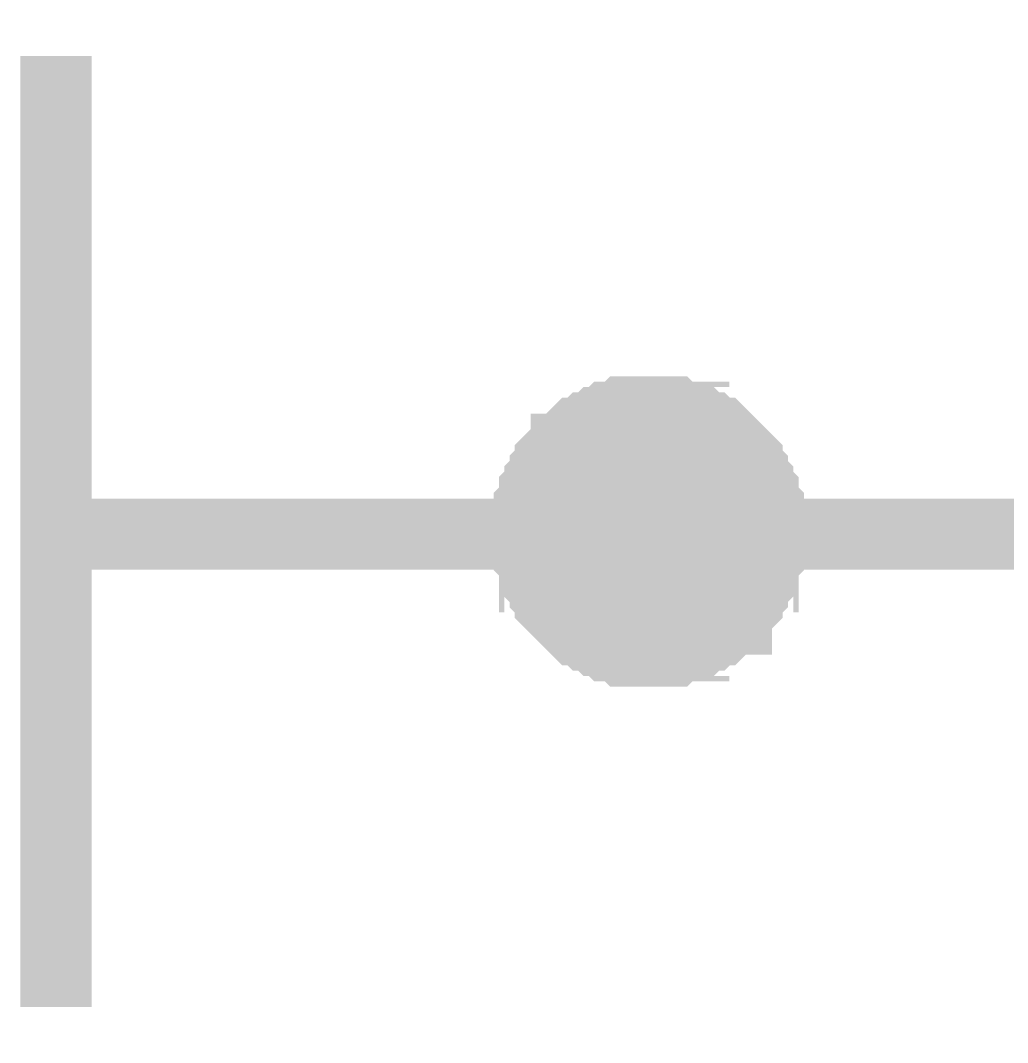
# Model space of a CAD drawing. Header units: millimetres. Extents: x 0 to 841, y 0 to 594.
# Drawn here: x 435.358 to 439.518, y 190.347 to 194.656 of the extents above; entities that cross this region are included whole.
import ezdxf

# ---------------------------------------------------------------- set-up
doc = ezdxf.new("R2010")
doc.units = ezdxf.units.MM
doc.layers.add('Sheet', color=255, linetype='Continuous')

msp = doc.modelspace()

# ---------------------------------------------------------------- linework, layer by layer
at = {"layer": 'Sheet', "color": 18, "true_color": 0x000000, "const_width": 0.2997}
for points in [[(435.5083, 194.5059), (435.5083, 190.4966)], [(437.5019, 192.49), (437.5019, 192.5124), (437.5019, 192.5348), (437.5019, 192.5796), (437.5019, 192.602), (437.5243, 192.6244), (437.5243, 192.6468), (437.5243, 192.6692), (437.5467, 192.6916), (437.5467, 192.714), (437.5691, 192.7364), (437.5691, 192.7588), (437.5915, 192.7812), (437.5915, 192.8036), (437.6139, 192.826), (437.6363, 192.8484), (437.6587, 192.8484), (437.6587, 192.8708), (437.6811, 192.8932), (437.7035, 192.9156), (437.7259, 192.9156), (437.7483, 192.938), (437.7707, 192.938), (437.7931, 192.9604), (437.8155, 192.9604), (437.8379, 192.9828), (437.8603, 192.9828), (437.8827, 192.9828), (437.9051, 193.0052), (437.9275, 193.0052), (437.9723, 193.0052), (437.9947, 193.0052), (438.0171, 193.0052)], [(437.5019, 192.49), (437.5019, 192.5124), (437.5019, 192.5348), (437.5019, 192.5796), (437.5019, 192.602), (437.5243, 192.6244), (437.5243, 192.6468), (437.5243, 192.6692), (437.5467, 192.6916), (437.5467, 192.714), (437.5691, 192.7364), (437.5691, 192.7588), (437.5915, 192.7812), (437.5915, 192.8036), (437.6139, 192.826), (437.6363, 192.8484), (437.6587, 192.8484), (437.6587, 192.8708), (437.6811, 192.8932), (437.7035, 192.9156), (437.7259, 192.9156), (437.7483, 192.938), (437.7707, 192.938), (437.7931, 192.9604), (437.8155, 192.9604), (437.8379, 192.9828), (437.8603, 192.9828), (437.8827, 192.9828), (437.9051, 193.0052), (437.9275, 193.0052), (437.9723, 193.0052), (437.9947, 193.0052), (438.0171, 193.0052)], [(437.5019, 192.49), (437.5019, 192.5124), (437.5019, 192.5348), (437.5019, 192.5796), (437.5019, 192.602), (437.5243, 192.6244), (437.5243, 192.6468), (437.5243, 192.6692), (437.5467, 192.6916), (437.5467, 192.714), (437.5691, 192.7364), (437.5691, 192.7588), (437.5915, 192.7812), (437.5915, 192.8036), (437.6139, 192.826), (437.6363, 192.8484), (437.6587, 192.8484), (437.6587, 192.8708), (437.6811, 192.8932), (437.7035, 192.9156), (437.7259, 192.9156), (437.7483, 192.938), (437.7707, 192.938), (437.7931, 192.9604), (437.8155, 192.9604), (437.8379, 192.9828), (437.8603, 192.9828), (437.8827, 192.9828), (437.9051, 193.0052), (437.9275, 193.0052), (437.9723, 193.0052), (437.9947, 193.0052), (438.0171, 193.0052)], [(437.5019, 192.49), (437.5019, 192.5124), (437.5019, 192.5348), (437.5019, 192.5796), (437.5019, 192.602), (437.5243, 192.6244), (437.5243, 192.6468), (437.5243, 192.6692), (437.5467, 192.6916), (437.5467, 192.714), (437.5691, 192.7364), (437.5691, 192.7588), (437.5915, 192.7812), (437.5915, 192.8036), (437.6139, 192.826), (437.6363, 192.8484), (437.6587, 192.8484), (437.6587, 192.8708), (437.6811, 192.8932), (437.7035, 192.9156), (437.7259, 192.9156), (437.7483, 192.938), (437.7707, 192.938), (437.7931, 192.9604), (437.8155, 192.9604), (437.8379, 192.9828), (437.8603, 192.9828), (437.8827, 192.9828), (437.9051, 193.0052), (437.9275, 193.0052), (437.9723, 193.0052), (437.9947, 193.0052), (438.0171, 193.0052)], [(437.5019, 192.49), (437.5019, 192.5124), (437.5019, 192.5348), (437.5019, 192.5796), (437.5019, 192.602), (437.5243, 192.6244), (437.5243, 192.6468), (437.5243, 192.6692), (437.5467, 192.6916), (437.5467, 192.714), (437.5691, 192.7364), (437.5691, 192.7588), (437.5915, 192.7812), (437.5915, 192.8036), (437.6139, 192.826), (437.6363, 192.8484), (437.6587, 192.8484), (437.6587, 192.8708), (437.6811, 192.8932), (437.7035, 192.9156), (437.7259, 192.9156), (437.7483, 192.938), (437.7707, 192.938), (437.7931, 192.9604), (437.8155, 192.9604), (437.8379, 192.9828), (437.8603, 192.9828), (437.8827, 192.9828), (437.9051, 193.0052), (437.9275, 193.0052), (437.9723, 193.0052), (437.9947, 193.0052), (438.0171, 193.0052)], [(437.5019, 192.49), (437.5019, 192.5124), (437.5019, 192.5348), (437.5019, 192.5796), (437.5019, 192.602), (437.5243, 192.6244), (437.5243, 192.6468), (437.5243, 192.6692), (437.5467, 192.6916), (437.5467, 192.714), (437.5691, 192.7364), (437.5691, 192.7588), (437.5915, 192.7812), (437.5915, 192.8036), (437.6139, 192.826), (437.6363, 192.8484), (437.6587, 192.8484), (437.6587, 192.8708), (437.6811, 192.8932), (437.7035, 192.9156), (437.7259, 192.9156), (437.7483, 192.938), (437.7707, 192.938), (437.7931, 192.9604), (437.8155, 192.9604), (437.8379, 192.9828), (437.8603, 192.9828), (437.8827, 192.9828), (437.9051, 193.0052), (437.9275, 193.0052), (437.9723, 193.0052), (437.9947, 193.0052), (438.0171, 193.0052)], [(437.5019, 192.49), (437.5019, 192.5124), (437.5019, 192.5348), (437.5019, 192.5796), (437.5019, 192.602), (437.5243, 192.6244), (437.5243, 192.6468), (437.5243, 192.6692), (437.5467, 192.6916), (437.5467, 192.714), (437.5691, 192.7364), (437.5691, 192.7588), (437.5915, 192.7812), (437.5915, 192.8036), (437.6139, 192.826), (437.6363, 192.8484), (437.6587, 192.8484), (437.6587, 192.8708), (437.6811, 192.8932), (437.7035, 192.9156), (437.7259, 192.9156), (437.7483, 192.938), (437.7707, 192.938), (437.7931, 192.9604), (437.8155, 192.9604), (437.8379, 192.9828), (437.8603, 192.9828), (437.8827, 192.9828), (437.9051, 193.0052), (437.9275, 193.0052), (437.9723, 193.0052), (437.9947, 193.0052), (438.0171, 193.0052)], [(437.5019, 192.49), (437.5019, 192.5124), (437.5019, 192.5348), (437.5019, 192.5796), (437.5019, 192.602), (437.5243, 192.6244), (437.5243, 192.6468), (437.5243, 192.6692), (437.5467, 192.6916), (437.5467, 192.714), (437.5691, 192.7364), (437.5691, 192.7588), (437.5915, 192.7812), (437.5915, 192.8036), (437.6139, 192.826), (437.6363, 192.8484), (437.6587, 192.8484), (437.6587, 192.8708), (437.6811, 192.8932), (437.7035, 192.9156), (437.7259, 192.9156), (437.7483, 192.938), (437.7707, 192.938), (437.7931, 192.9604), (437.8155, 192.9604), (437.8379, 192.9828), (437.8603, 192.9828), (437.8827, 192.9828), (437.9051, 193.0052), (437.9275, 193.0052), (437.9723, 193.0052), (437.9947, 193.0052), (438.0171, 193.0052)], [(437.5019, 192.49), (437.5019, 192.5124), (437.5019, 192.5348), (437.5019, 192.5796), (437.5019, 192.602), (437.5243, 192.6244), (437.5243, 192.6468), (437.5243, 192.6692), (437.5467, 192.6916), (437.5467, 192.714), (437.5691, 192.7364), (437.5691, 192.7588), (437.5915, 192.7812), (437.5915, 192.8036), (437.6139, 192.826), (437.6363, 192.8484), (437.6587, 192.8484), (437.6587, 192.8708), (437.6811, 192.8932), (437.7035, 192.9156), (437.7259, 192.9156), (437.7483, 192.938), (437.7707, 192.938), (437.7931, 192.9604), (437.8155, 192.9604), (437.8379, 192.9828), (437.8603, 192.9828), (437.8827, 192.9828), (437.9051, 193.0052), (437.9275, 193.0052), (437.9723, 193.0052), (437.9947, 193.0052), (438.0171, 193.0052)], [(437.5019, 192.49), (437.5019, 192.5124), (437.5019, 192.5348), (437.5019, 192.5796), (437.5019, 192.602), (437.5243, 192.6244), (437.5243, 192.6468), (437.5243, 192.6692), (437.5467, 192.6916), (437.5467, 192.714), (437.5691, 192.7364), (437.5691, 192.7588), (437.5915, 192.7812), (437.5915, 192.8036), (437.6139, 192.826), (437.6363, 192.8484), (437.6587, 192.8484), (437.6587, 192.8708), (437.6811, 192.8932), (437.7035, 192.9156), (437.7259, 192.9156), (437.7483, 192.938), (437.7707, 192.938), (437.7931, 192.9604), (437.8155, 192.9604), (437.8379, 192.9828), (437.8603, 192.9828), (437.8827, 192.9828), (437.9051, 193.0052), (437.9275, 193.0052), (437.9723, 193.0052), (437.9947, 193.0052), (438.0171, 193.0052)], [(438.0171, 193.0052), (438.0171, 193.0052)], [(438.0171, 193.0052), (438.0395, 193.0052), (438.0619, 193.0052), (438.0843, 193.0052), (438.1067, 193.0052), (438.1291, 192.9828), (438.1515, 192.9828), (438.1963, 192.9828), (438.1963, 192.9604), (438.2187, 192.9604), (438.2411, 192.938), (438.2635, 192.938), (438.2859, 192.9156), (438.3083, 192.9156), (438.3307, 192.8932), (438.3531, 192.8708), (438.3755, 192.8484), (438.3755, 192.8484), (438.3979, 192.826), (438.4203, 192.8036), (438.4203, 192.7812), (438.4427, 192.7588), (438.4427, 192.7364), (438.4651, 192.714), (438.4651, 192.6916), (438.4875, 192.6692), (438.4875, 192.6468), (438.4875, 192.6244), (438.5099, 192.602), (438.5099, 192.5796), (438.5099, 192.5348), (438.5099, 192.5124), (438.5099, 192.49)], [(438.0171, 193.0052), (438.0171, 193.0052)], [(438.0171, 193.0052), (438.0395, 193.0052), (438.0619, 193.0052), (438.0843, 193.0052), (438.1067, 193.0052), (438.1291, 192.9828), (438.1515, 192.9828), (438.1963, 192.9828), (438.1963, 192.9604), (438.2187, 192.9604), (438.2411, 192.938), (438.2635, 192.938), (438.2859, 192.9156), (438.3083, 192.9156), (438.3307, 192.8932), (438.3531, 192.8708), (438.3755, 192.8484), (438.3755, 192.8484), (438.3979, 192.826), (438.4203, 192.8036), (438.4203, 192.7812), (438.4427, 192.7588), (438.4427, 192.7364), (438.4651, 192.714), (438.4651, 192.6916), (438.4875, 192.6692), (438.4875, 192.6468), (438.4875, 192.6244), (438.5099, 192.602), (438.5099, 192.5796), (438.5099, 192.5348), (438.5099, 192.5124), (438.5099, 192.49)], [(438.0171, 193.0052), (438.0171, 193.0052)], [(438.0171, 193.0052), (438.0395, 193.0052), (438.0619, 193.0052), (438.0843, 193.0052), (438.1067, 193.0052), (438.1291, 192.9828), (438.1515, 192.9828), (438.1963, 192.9828), (438.1963, 192.9604), (438.2187, 192.9604), (438.2411, 192.938), (438.2635, 192.938), (438.2859, 192.9156), (438.3083, 192.9156), (438.3307, 192.8932), (438.3531, 192.8708), (438.3755, 192.8484), (438.3755, 192.8484), (438.3979, 192.826), (438.4203, 192.8036), (438.4203, 192.7812), (438.4427, 192.7588), (438.4427, 192.7364), (438.4651, 192.714), (438.4651, 192.6916), (438.4875, 192.6692), (438.4875, 192.6468), (438.4875, 192.6244), (438.5099, 192.602), (438.5099, 192.5796), (438.5099, 192.5348), (438.5099, 192.5124), (438.5099, 192.49)], [(438.0171, 193.0052), (438.0171, 193.0052)], [(438.0171, 193.0052), (438.0395, 193.0052), (438.0619, 193.0052), (438.0843, 193.0052), (438.1067, 193.0052), (438.1291, 192.9828), (438.1515, 192.9828), (438.1963, 192.9828), (438.1963, 192.9604), (438.2187, 192.9604), (438.2411, 192.938), (438.2635, 192.938), (438.2859, 192.9156), (438.3083, 192.9156), (438.3307, 192.8932), (438.3531, 192.8708), (438.3755, 192.8484), (438.3755, 192.8484), (438.3979, 192.826), (438.4203, 192.8036), (438.4203, 192.7812), (438.4427, 192.7588), (438.4427, 192.7364), (438.4651, 192.714), (438.4651, 192.6916), (438.4875, 192.6692), (438.4875, 192.6468), (438.4875, 192.6244), (438.5099, 192.602), (438.5099, 192.5796), (438.5099, 192.5348), (438.5099, 192.5124), (438.5099, 192.49)], [(438.0171, 193.0052), (438.0171, 193.0052)], [(438.0171, 193.0052), (438.0395, 193.0052), (438.0619, 193.0052), (438.0843, 193.0052), (438.1067, 193.0052), (438.1291, 192.9828), (438.1515, 192.9828), (438.1963, 192.9828), (438.1963, 192.9604), (438.2187, 192.9604), (438.2411, 192.938), (438.2635, 192.938), (438.2859, 192.9156), (438.3083, 192.9156), (438.3307, 192.8932), (438.3531, 192.8708), (438.3755, 192.8484), (438.3755, 192.8484), (438.3979, 192.826), (438.4203, 192.8036), (438.4203, 192.7812), (438.4427, 192.7588), (438.4427, 192.7364), (438.4651, 192.714), (438.4651, 192.6916), (438.4875, 192.6692), (438.4875, 192.6468), (438.4875, 192.6244), (438.5099, 192.602), (438.5099, 192.5796), (438.5099, 192.5348), (438.5099, 192.5124), (438.5099, 192.49)], [(438.0171, 193.0052), (438.0171, 193.0052)], [(438.0171, 193.0052), (438.0395, 193.0052), (438.0619, 193.0052), (438.0843, 193.0052), (438.1067, 193.0052), (438.1291, 192.9828), (438.1515, 192.9828), (438.1963, 192.9828), (438.1963, 192.9604), (438.2187, 192.9604), (438.2411, 192.938), (438.2635, 192.938), (438.2859, 192.9156), (438.3083, 192.9156), (438.3307, 192.8932), (438.3531, 192.8708), (438.3755, 192.8484), (438.3755, 192.8484), (438.3979, 192.826), (438.4203, 192.8036), (438.4203, 192.7812), (438.4427, 192.7588), (438.4427, 192.7364), (438.4651, 192.714), (438.4651, 192.6916), (438.4875, 192.6692), (438.4875, 192.6468), (438.4875, 192.6244), (438.5099, 192.602), (438.5099, 192.5796), (438.5099, 192.5348), (438.5099, 192.5124), (438.5099, 192.49)], [(438.0171, 193.0052), (438.0171, 193.0052)], [(438.0171, 193.0052), (438.0395, 193.0052), (438.0619, 193.0052), (438.0843, 193.0052), (438.1067, 193.0052), (438.1291, 192.9828), (438.1515, 192.9828), (438.1963, 192.9828), (438.1963, 192.9604), (438.2187, 192.9604), (438.2411, 192.938), (438.2635, 192.938), (438.2859, 192.9156), (438.3083, 192.9156), (438.3307, 192.8932), (438.3531, 192.8708), (438.3755, 192.8484), (438.3755, 192.8484), (438.3979, 192.826), (438.4203, 192.8036), (438.4203, 192.7812), (438.4427, 192.7588), (438.4427, 192.7364), (438.4651, 192.714), (438.4651, 192.6916), (438.4875, 192.6692), (438.4875, 192.6468), (438.4875, 192.6244), (438.5099, 192.602), (438.5099, 192.5796), (438.5099, 192.5348), (438.5099, 192.5124), (438.5099, 192.49)], [(438.0171, 193.0052), (438.0171, 193.0052)], [(438.0171, 193.0052), (438.0395, 193.0052), (438.0619, 193.0052), (438.0843, 193.0052), (438.1067, 193.0052), (438.1291, 192.9828), (438.1515, 192.9828), (438.1963, 192.9828), (438.1963, 192.9604), (438.2187, 192.9604), (438.2411, 192.938), (438.2635, 192.938), (438.2859, 192.9156), (438.3083, 192.9156), (438.3307, 192.8932), (438.3531, 192.8708), (438.3755, 192.8484), (438.3755, 192.8484), (438.3979, 192.826), (438.4203, 192.8036), (438.4203, 192.7812), (438.4427, 192.7588), (438.4427, 192.7364), (438.4651, 192.714), (438.4651, 192.6916), (438.4875, 192.6692), (438.4875, 192.6468), (438.4875, 192.6244), (438.5099, 192.602), (438.5099, 192.5796), (438.5099, 192.5348), (438.5099, 192.5124), (438.5099, 192.49)], [(438.0171, 193.0052), (438.0171, 193.0052)], [(438.0171, 193.0052), (438.0395, 193.0052), (438.0619, 193.0052), (438.0843, 193.0052), (438.1067, 193.0052), (438.1291, 192.9828), (438.1515, 192.9828), (438.1963, 192.9828), (438.1963, 192.9604), (438.2187, 192.9604), (438.2411, 192.938), (438.2635, 192.938), (438.2859, 192.9156), (438.3083, 192.9156), (438.3307, 192.8932), (438.3531, 192.8708), (438.3755, 192.8484), (438.3755, 192.8484), (438.3979, 192.826), (438.4203, 192.8036), (438.4203, 192.7812), (438.4427, 192.7588), (438.4427, 192.7364), (438.4651, 192.714), (438.4651, 192.6916), (438.4875, 192.6692), (438.4875, 192.6468), (438.4875, 192.6244), (438.5099, 192.602), (438.5099, 192.5796), (438.5099, 192.5348), (438.5099, 192.5124), (438.5099, 192.49)], [(438.0171, 193.0052), (438.0171, 193.0052)], [(438.0171, 193.0052), (438.0395, 193.0052), (438.0619, 193.0052), (438.0843, 193.0052), (438.1067, 193.0052), (438.1291, 192.9828), (438.1515, 192.9828), (438.1963, 192.9828), (438.1963, 192.9604), (438.2187, 192.9604), (438.2411, 192.938), (438.2635, 192.938), (438.2859, 192.9156), (438.3083, 192.9156), (438.3307, 192.8932), (438.3531, 192.8708), (438.3755, 192.8484), (438.3755, 192.8484), (438.3979, 192.826), (438.4203, 192.8036), (438.4203, 192.7812), (438.4427, 192.7588), (438.4427, 192.7364), (438.4651, 192.714), (438.4651, 192.6916), (438.4875, 192.6692), (438.4875, 192.6468), (438.4875, 192.6244), (438.5099, 192.602), (438.5099, 192.5796), (438.5099, 192.5348), (438.5099, 192.5124), (438.5099, 192.49)], [(435.5083, 192.49), (438.0171, 192.49)], [(438.0171, 191.9973), (437.9947, 191.9973), (437.9723, 191.9973), (437.9275, 191.9973), (437.9051, 191.9973), (437.8827, 192.0197), (437.8603, 192.0197), (437.8379, 192.0197), (437.8155, 192.0421), (437.7931, 192.0421), (437.7707, 192.0645), (437.7483, 192.0645), (437.7259, 192.0869), (437.7035, 192.0869), (437.6811, 192.1093), (437.6587, 192.1317), (437.6587, 192.1317), (437.6363, 192.1541), (437.6139, 192.1765), (437.5915, 192.1989), (437.5915, 192.2213), (437.5691, 192.2437), (437.5691, 192.2661), (437.5467, 192.2885), (437.5467, 192.3109), (437.5243, 192.3109), (437.5243, 192.3557), (437.5243, 192.3781), (437.5019, 192.4005), (437.5019, 192.4229), (437.5019, 192.4452), (437.5019, 192.4676), (437.5019, 192.49)], [(437.5019, 192.49), (437.5019, 192.49)], [(438.0171, 191.9973), (437.9947, 191.9973), (437.9723, 191.9973), (437.9275, 191.9973), (437.9051, 191.9973), (437.8827, 192.0197), (437.8603, 192.0197), (437.8379, 192.0197), (437.8155, 192.0421), (437.7931, 192.0421), (437.7707, 192.0645), (437.7483, 192.0645), (437.7259, 192.0869), (437.7035, 192.0869), (437.6811, 192.1093), (437.6587, 192.1317), (437.6587, 192.1317), (437.6363, 192.1541), (437.6139, 192.1765), (437.5915, 192.1989), (437.5915, 192.2213), (437.5691, 192.2437), (437.5691, 192.2661), (437.5467, 192.2885), (437.5467, 192.3109), (437.5243, 192.3109), (437.5243, 192.3557), (437.5243, 192.3781), (437.5019, 192.4005), (437.5019, 192.4229), (437.5019, 192.4452), (437.5019, 192.4676), (437.5019, 192.49)], [(437.5019, 192.49), (437.5019, 192.49)], [(438.0171, 191.9973), (437.9947, 191.9973), (437.9723, 191.9973), (437.9275, 191.9973), (437.9051, 191.9973), (437.8827, 192.0197), (437.8603, 192.0197), (437.8379, 192.0197), (437.8155, 192.0421), (437.7931, 192.0421), (437.7707, 192.0645), (437.7483, 192.0645), (437.7259, 192.0869), (437.7035, 192.0869), (437.6811, 192.1093), (437.6587, 192.1317), (437.6587, 192.1317), (437.6363, 192.1541), (437.6139, 192.1765), (437.5915, 192.1989), (437.5915, 192.2213), (437.5691, 192.2437), (437.5691, 192.2661), (437.5467, 192.2885), (437.5467, 192.3109), (437.5243, 192.3109), (437.5243, 192.3557), (437.5243, 192.3781), (437.5019, 192.4005), (437.5019, 192.4229), (437.5019, 192.4452), (437.5019, 192.4676), (437.5019, 192.49)], [(437.5019, 192.49), (437.5019, 192.49)], [(438.0171, 191.9973), (437.9947, 191.9973), (437.9723, 191.9973), (437.9275, 191.9973), (437.9051, 191.9973), (437.8827, 192.0197), (437.8603, 192.0197), (437.8379, 192.0197), (437.8155, 192.0421), (437.7931, 192.0421), (437.7707, 192.0645), (437.7483, 192.0645), (437.7259, 192.0869), (437.7035, 192.0869), (437.6811, 192.1093), (437.6587, 192.1317), (437.6587, 192.1317), (437.6363, 192.1541), (437.6139, 192.1765), (437.5915, 192.1989), (437.5915, 192.2213), (437.5691, 192.2437), (437.5691, 192.2661), (437.5467, 192.2885), (437.5467, 192.3109), (437.5243, 192.3109), (437.5243, 192.3557), (437.5243, 192.3781), (437.5019, 192.4005), (437.5019, 192.4229), (437.5019, 192.4452), (437.5019, 192.4676), (437.5019, 192.49)], [(437.5019, 192.49), (437.5019, 192.49)], [(437.5019, 192.49), (438.0171, 192.49), (443.0124, 192.49)], [(438.0171, 191.9973), (437.9947, 191.9973), (437.9723, 191.9973), (437.9275, 191.9973), (437.9051, 191.9973), (437.8827, 192.0197), (437.8603, 192.0197), (437.8379, 192.0197), (437.8155, 192.0421), (437.7931, 192.0421), (437.7707, 192.0645), (437.7483, 192.0645), (437.7259, 192.0869), (437.7035, 192.0869), (437.6811, 192.1093), (437.6587, 192.1317), (437.6587, 192.1317), (437.6363, 192.1541), (437.6139, 192.1765), (437.5915, 192.1989), (437.5915, 192.2213), (437.5691, 192.2437), (437.5691, 192.2661), (437.5467, 192.2885), (437.5467, 192.3109), (437.5243, 192.3109), (437.5243, 192.3557), (437.5243, 192.3781), (437.5019, 192.4005), (437.5019, 192.4229), (437.5019, 192.4452), (437.5019, 192.4676), (437.5019, 192.49)], [(437.5019, 192.49), (437.5019, 192.49)], [(438.0171, 191.9973), (437.9947, 191.9973), (437.9723, 191.9973), (437.9275, 191.9973), (437.9051, 191.9973), (437.8827, 192.0197), (437.8603, 192.0197), (437.8379, 192.0197), (437.8155, 192.0421), (437.7931, 192.0421), (437.7707, 192.0645), (437.7483, 192.0645), (437.7259, 192.0869), (437.7035, 192.0869), (437.6811, 192.1093), (437.6587, 192.1317), (437.6587, 192.1317), (437.6363, 192.1541), (437.6139, 192.1765), (437.5915, 192.1989), (437.5915, 192.2213), (437.5691, 192.2437), (437.5691, 192.2661), (437.5467, 192.2885), (437.5467, 192.3109), (437.5243, 192.3109), (437.5243, 192.3557), (437.5243, 192.3781), (437.5019, 192.4005), (437.5019, 192.4229), (437.5019, 192.4452), (437.5019, 192.4676), (437.5019, 192.49)], [(437.5019, 192.49), (437.5019, 192.49)], [(438.0171, 191.9973), (437.9947, 191.9973), (437.9723, 191.9973), (437.9275, 191.9973), (437.9051, 191.9973), (437.8827, 192.0197), (437.8603, 192.0197), (437.8379, 192.0197), (437.8155, 192.0421), (437.7931, 192.0421), (437.7707, 192.0645), (437.7483, 192.0645), (437.7259, 192.0869), (437.7035, 192.0869), (437.6811, 192.1093), (437.6587, 192.1317), (437.6587, 192.1317), (437.6363, 192.1541), (437.6139, 192.1765), (437.5915, 192.1989), (437.5915, 192.2213), (437.5691, 192.2437), (437.5691, 192.2661), (437.5467, 192.2885), (437.5467, 192.3109), (437.5243, 192.3109), (437.5243, 192.3557), (437.5243, 192.3781), (437.5019, 192.4005), (437.5019, 192.4229), (437.5019, 192.4452), (437.5019, 192.4676), (437.5019, 192.49)], [(437.5019, 192.49), (437.5019, 192.49)], [(438.0171, 191.9973), (437.9947, 191.9973), (437.9723, 191.9973), (437.9275, 191.9973), (437.9051, 191.9973), (437.8827, 192.0197), (437.8603, 192.0197), (437.8379, 192.0197), (437.8155, 192.0421), (437.7931, 192.0421), (437.7707, 192.0645), (437.7483, 192.0645), (437.7259, 192.0869), (437.7035, 192.0869), (437.6811, 192.1093), (437.6587, 192.1317), (437.6587, 192.1317), (437.6363, 192.1541), (437.6139, 192.1765), (437.5915, 192.1989), (437.5915, 192.2213), (437.5691, 192.2437), (437.5691, 192.2661), (437.5467, 192.2885), (437.5467, 192.3109), (437.5243, 192.3109), (437.5243, 192.3557), (437.5243, 192.3781), (437.5019, 192.4005), (437.5019, 192.4229), (437.5019, 192.4452), (437.5019, 192.4676), (437.5019, 192.49)], [(437.5019, 192.49), (437.5019, 192.49)], [(438.0171, 191.9973), (437.9947, 191.9973), (437.9723, 191.9973), (437.9275, 191.9973), (437.9051, 191.9973), (437.8827, 192.0197), (437.8603, 192.0197), (437.8379, 192.0197), (437.8155, 192.0421), (437.7931, 192.0421), (437.7707, 192.0645), (437.7483, 192.0645), (437.7259, 192.0869), (437.7035, 192.0869), (437.6811, 192.1093), (437.6587, 192.1317), (437.6587, 192.1317), (437.6363, 192.1541), (437.6139, 192.1765), (437.5915, 192.1989), (437.5915, 192.2213), (437.5691, 192.2437), (437.5691, 192.2661), (437.5467, 192.2885), (437.5467, 192.3109), (437.5243, 192.3109), (437.5243, 192.3557), (437.5243, 192.3781), (437.5019, 192.4005), (437.5019, 192.4229), (437.5019, 192.4452), (437.5019, 192.4676), (437.5019, 192.49)], [(437.5019, 192.49), (437.5019, 192.49)], [(438.0171, 191.9973), (437.9947, 191.9973), (437.9723, 191.9973), (437.9275, 191.9973), (437.9051, 191.9973), (437.8827, 192.0197), (437.8603, 192.0197), (437.8379, 192.0197), (437.8155, 192.0421), (437.7931, 192.0421), (437.7707, 192.0645), (437.7483, 192.0645), (437.7259, 192.0869), (437.7035, 192.0869), (437.6811, 192.1093), (437.6587, 192.1317), (437.6587, 192.1317), (437.6363, 192.1541), (437.6139, 192.1765), (437.5915, 192.1989), (437.5915, 192.2213), (437.5691, 192.2437), (437.5691, 192.2661), (437.5467, 192.2885), (437.5467, 192.3109), (437.5243, 192.3109), (437.5243, 192.3557), (437.5243, 192.3781), (437.5019, 192.4005), (437.5019, 192.4229), (437.5019, 192.4452), (437.5019, 192.4676), (437.5019, 192.49)], [(437.5019, 192.49), (437.5019, 192.49)], [(438.5099, 192.49), (438.5099, 192.4676), (438.5099, 192.4452), (438.5099, 192.4229), (438.5099, 192.4005), (438.4875, 192.3781), (438.4875, 192.3557), (438.4875, 192.3109), (438.4651, 192.3109), (438.4651, 192.2885), (438.4427, 192.2661), (438.4427, 192.2437), (438.4203, 192.2213), (438.4203, 192.1989), (438.3979, 192.1765), (438.3755, 192.1541), (438.3755, 192.1317), (438.3531, 192.1317), (438.3307, 192.1093), (438.3083, 192.0869), (438.2859, 192.0869), (438.2635, 192.0645), (438.2411, 192.0645), (438.2187, 192.0421), (438.1963, 192.0421), (438.1963, 192.0197), (438.1515, 192.0197), (438.1291, 192.0197), (438.1067, 191.9973), (438.0843, 191.9973), (438.0619, 191.9973), (438.0395, 191.9973), (438.0171, 191.9973)], [(438.5099, 192.49), (438.5099, 192.4676), (438.5099, 192.4452), (438.5099, 192.4229), (438.5099, 192.4005), (438.4875, 192.3781), (438.4875, 192.3557), (438.4875, 192.3109), (438.4651, 192.3109), (438.4651, 192.2885), (438.4427, 192.2661), (438.4427, 192.2437), (438.4203, 192.2213), (438.4203, 192.1989), (438.3979, 192.1765), (438.3755, 192.1541), (438.3755, 192.1317), (438.3531, 192.1317), (438.3307, 192.1093), (438.3083, 192.0869), (438.2859, 192.0869), (438.2635, 192.0645), (438.2411, 192.0645), (438.2187, 192.0421), (438.1963, 192.0421), (438.1963, 192.0197), (438.1515, 192.0197), (438.1291, 192.0197), (438.1067, 191.9973), (438.0843, 191.9973), (438.0619, 191.9973), (438.0395, 191.9973), (438.0171, 191.9973)], [(438.5099, 192.49), (438.5099, 192.4676), (438.5099, 192.4452), (438.5099, 192.4229), (438.5099, 192.4005), (438.4875, 192.3781), (438.4875, 192.3557), (438.4875, 192.3109), (438.4651, 192.3109), (438.4651, 192.2885), (438.4427, 192.2661), (438.4427, 192.2437), (438.4203, 192.2213), (438.4203, 192.1989), (438.3979, 192.1765), (438.3755, 192.1541), (438.3755, 192.1317), (438.3531, 192.1317), (438.3307, 192.1093), (438.3083, 192.0869), (438.2859, 192.0869), (438.2635, 192.0645), (438.2411, 192.0645), (438.2187, 192.0421), (438.1963, 192.0421), (438.1963, 192.0197), (438.1515, 192.0197), (438.1291, 192.0197), (438.1067, 191.9973), (438.0843, 191.9973), (438.0619, 191.9973), (438.0395, 191.9973), (438.0171, 191.9973)], [(438.5099, 192.49), (438.5099, 192.4676), (438.5099, 192.4452), (438.5099, 192.4229), (438.5099, 192.4005), (438.4875, 192.3781), (438.4875, 192.3557), (438.4875, 192.3109), (438.4651, 192.3109), (438.4651, 192.2885), (438.4427, 192.2661), (438.4427, 192.2437), (438.4203, 192.2213), (438.4203, 192.1989), (438.3979, 192.1765), (438.3755, 192.1541), (438.3755, 192.1317), (438.3531, 192.1317), (438.3307, 192.1093), (438.3083, 192.0869), (438.2859, 192.0869), (438.2635, 192.0645), (438.2411, 192.0645), (438.2187, 192.0421), (438.1963, 192.0421), (438.1963, 192.0197), (438.1515, 192.0197), (438.1291, 192.0197), (438.1067, 191.9973), (438.0843, 191.9973), (438.0619, 191.9973), (438.0395, 191.9973), (438.0171, 191.9973)], [(438.5099, 192.49), (438.5099, 192.4676), (438.5099, 192.4452), (438.5099, 192.4229), (438.5099, 192.4005), (438.4875, 192.3781), (438.4875, 192.3557), (438.4875, 192.3109), (438.4651, 192.3109), (438.4651, 192.2885), (438.4427, 192.2661), (438.4427, 192.2437), (438.4203, 192.2213), (438.4203, 192.1989), (438.3979, 192.1765), (438.3755, 192.1541), (438.3755, 192.1317), (438.3531, 192.1317), (438.3307, 192.1093), (438.3083, 192.0869), (438.2859, 192.0869), (438.2635, 192.0645), (438.2411, 192.0645), (438.2187, 192.0421), (438.1963, 192.0421), (438.1963, 192.0197), (438.1515, 192.0197), (438.1291, 192.0197), (438.1067, 191.9973), (438.0843, 191.9973), (438.0619, 191.9973), (438.0395, 191.9973), (438.0171, 191.9973)], [(438.5099, 192.49), (438.5099, 192.4676), (438.5099, 192.4452), (438.5099, 192.4229), (438.5099, 192.4005), (438.4875, 192.3781), (438.4875, 192.3557), (438.4875, 192.3109), (438.4651, 192.3109), (438.4651, 192.2885), (438.4427, 192.2661), (438.4427, 192.2437), (438.4203, 192.2213), (438.4203, 192.1989), (438.3979, 192.1765), (438.3755, 192.1541), (438.3755, 192.1317), (438.3531, 192.1317), (438.3307, 192.1093), (438.3083, 192.0869), (438.2859, 192.0869), (438.2635, 192.0645), (438.2411, 192.0645), (438.2187, 192.0421), (438.1963, 192.0421), (438.1963, 192.0197), (438.1515, 192.0197), (438.1291, 192.0197), (438.1067, 191.9973), (438.0843, 191.9973), (438.0619, 191.9973), (438.0395, 191.9973), (438.0171, 191.9973)], [(438.5099, 192.49), (438.5099, 192.4676), (438.5099, 192.4452), (438.5099, 192.4229), (438.5099, 192.4005), (438.4875, 192.3781), (438.4875, 192.3557), (438.4875, 192.3109), (438.4651, 192.3109), (438.4651, 192.2885), (438.4427, 192.2661), (438.4427, 192.2437), (438.4203, 192.2213), (438.4203, 192.1989), (438.3979, 192.1765), (438.3755, 192.1541), (438.3755, 192.1317), (438.3531, 192.1317), (438.3307, 192.1093), (438.3083, 192.0869), (438.2859, 192.0869), (438.2635, 192.0645), (438.2411, 192.0645), (438.2187, 192.0421), (438.1963, 192.0421), (438.1963, 192.0197), (438.1515, 192.0197), (438.1291, 192.0197), (438.1067, 191.9973), (438.0843, 191.9973), (438.0619, 191.9973), (438.0395, 191.9973), (438.0171, 191.9973)], [(438.5099, 192.49), (438.5099, 192.4676), (438.5099, 192.4452), (438.5099, 192.4229), (438.5099, 192.4005), (438.4875, 192.3781), (438.4875, 192.3557), (438.4875, 192.3109), (438.4651, 192.3109), (438.4651, 192.2885), (438.4427, 192.2661), (438.4427, 192.2437), (438.4203, 192.2213), (438.4203, 192.1989), (438.3979, 192.1765), (438.3755, 192.1541), (438.3755, 192.1317), (438.3531, 192.1317), (438.3307, 192.1093), (438.3083, 192.0869), (438.2859, 192.0869), (438.2635, 192.0645), (438.2411, 192.0645), (438.2187, 192.0421), (438.1963, 192.0421), (438.1963, 192.0197), (438.1515, 192.0197), (438.1291, 192.0197), (438.1067, 191.9973), (438.0843, 191.9973), (438.0619, 191.9973), (438.0395, 191.9973), (438.0171, 191.9973)], [(438.5099, 192.49), (438.5099, 192.4676), (438.5099, 192.4452), (438.5099, 192.4229), (438.5099, 192.4005), (438.4875, 192.3781), (438.4875, 192.3557), (438.4875, 192.3109), (438.4651, 192.3109), (438.4651, 192.2885), (438.4427, 192.2661), (438.4427, 192.2437), (438.4203, 192.2213), (438.4203, 192.1989), (438.3979, 192.1765), (438.3755, 192.1541), (438.3755, 192.1317), (438.3531, 192.1317), (438.3307, 192.1093), (438.3083, 192.0869), (438.2859, 192.0869), (438.2635, 192.0645), (438.2411, 192.0645), (438.2187, 192.0421), (438.1963, 192.0421), (438.1963, 192.0197), (438.1515, 192.0197), (438.1291, 192.0197), (438.1067, 191.9973), (438.0843, 191.9973), (438.0619, 191.9973), (438.0395, 191.9973), (438.0171, 191.9973)], [(438.5099, 192.49), (438.5099, 192.4676), (438.5099, 192.4452), (438.5099, 192.4229), (438.5099, 192.4005), (438.4875, 192.3781), (438.4875, 192.3557), (438.4875, 192.3109), (438.4651, 192.3109), (438.4651, 192.2885), (438.4427, 192.2661), (438.4427, 192.2437), (438.4203, 192.2213), (438.4203, 192.1989), (438.3979, 192.1765), (438.3755, 192.1541), (438.3755, 192.1317), (438.3531, 192.1317), (438.3307, 192.1093), (438.3083, 192.0869), (438.2859, 192.0869), (438.2635, 192.0645), (438.2411, 192.0645), (438.2187, 192.0421), (438.1963, 192.0421), (438.1963, 192.0197), (438.1515, 192.0197), (438.1291, 192.0197), (438.1067, 191.9973), (438.0843, 191.9973), (438.0619, 191.9973), (438.0395, 191.9973), (438.0171, 191.9973)], [(438.5099, 192.49), (438.5099, 192.49), (438.5099, 192.49), (438.5099, 192.49), (438.5099, 192.49), (438.5099, 192.49), (438.5099, 192.49), (438.5099, 192.49), (438.5099, 192.49), (438.5099, 192.49), (438.5099, 192.49), (438.5099, 192.49), (438.5099, 192.49), (438.5099, 192.49), (438.5099, 192.49), (438.5099, 192.49), (438.5099, 192.49), (438.5099, 192.49), (438.5099, 192.49), (438.5099, 192.49), (438.5099, 192.49), (438.5099, 192.49), (438.5099, 192.49), (438.5099, 192.49), (438.5099, 192.49), (438.5099, 192.49), (438.5099, 192.49), (438.5099, 192.49), (438.5099, 192.49), (438.5099, 192.49), (438.5099, 192.49), (438.5099, 192.49), (438.5099, 192.49)], [(438.5099, 192.49), (438.5099, 192.49)], [(438.5099, 192.49), (438.5099, 192.49), (438.5099, 192.49), (438.5099, 192.49), (438.5099, 192.49), (438.5099, 192.49), (438.5099, 192.49), (438.5099, 192.49), (438.5099, 192.49), (438.5099, 192.49), (438.5099, 192.49), (438.5099, 192.49), (438.5099, 192.49), (438.5099, 192.49), (438.5099, 192.49), (438.5099, 192.49), (438.5099, 192.49), (438.5099, 192.49), (438.5099, 192.49), (438.5099, 192.49), (438.5099, 192.49), (438.5099, 192.49), (438.5099, 192.49), (438.5099, 192.49), (438.5099, 192.49), (438.5099, 192.49), (438.5099, 192.49), (438.5099, 192.49), (438.5099, 192.49), (438.5099, 192.49), (438.5099, 192.49), (438.5099, 192.49), (438.5099, 192.49)], [(438.5099, 192.49), (438.5099, 192.49)], [(438.5099, 192.49), (438.5099, 192.49), (438.5099, 192.49), (438.5099, 192.49), (438.5099, 192.49), (438.5099, 192.49), (438.5099, 192.49), (438.5099, 192.49), (438.5099, 192.49), (438.5099, 192.49), (438.5099, 192.49), (438.5099, 192.49), (438.5099, 192.49), (438.5099, 192.49), (438.5099, 192.49), (438.5099, 192.49), (438.5099, 192.49), (438.5099, 192.49), (438.5099, 192.49), (438.5099, 192.49), (438.5099, 192.49), (438.5099, 192.49), (438.5099, 192.49), (438.5099, 192.49), (438.5099, 192.49), (438.5099, 192.49), (438.5099, 192.49), (438.5099, 192.49), (438.5099, 192.49), (438.5099, 192.49), (438.5099, 192.49), (438.5099, 192.49), (438.5099, 192.49)], [(438.5099, 192.49), (438.5099, 192.49)], [(438.5099, 192.49), (438.5099, 192.49), (438.5099, 192.49), (438.5099, 192.49), (438.5099, 192.49), (438.5099, 192.49), (438.5099, 192.49), (438.5099, 192.49), (438.5099, 192.49), (438.5099, 192.49), (438.5099, 192.49), (438.5099, 192.49), (438.5099, 192.49), (438.5099, 192.49), (438.5099, 192.49), (438.5099, 192.49), (438.5099, 192.49), (438.5099, 192.49), (438.5099, 192.49), (438.5099, 192.49), (438.5099, 192.49), (438.5099, 192.49), (438.5099, 192.49), (438.5099, 192.49), (438.5099, 192.49), (438.5099, 192.49), (438.5099, 192.49), (438.5099, 192.49), (438.5099, 192.49), (438.5099, 192.49), (438.5099, 192.49), (438.5099, 192.49), (438.5099, 192.49)], [(438.5099, 192.49), (438.5099, 192.49)], [(438.5099, 192.49), (438.5099, 192.49), (438.5099, 192.49), (438.5099, 192.49), (438.5099, 192.49), (438.5099, 192.49), (438.5099, 192.49), (438.5099, 192.49), (438.5099, 192.49), (438.5099, 192.49), (438.5099, 192.49), (438.5099, 192.49), (438.5099, 192.49), (438.5099, 192.49), (438.5099, 192.49), (438.5099, 192.49), (438.5099, 192.49), (438.5099, 192.49), (438.5099, 192.49), (438.5099, 192.49), (438.5099, 192.49), (438.5099, 192.49), (438.5099, 192.49), (438.5099, 192.49), (438.5099, 192.49), (438.5099, 192.49), (438.5099, 192.49), (438.5099, 192.49), (438.5099, 192.49), (438.5099, 192.49), (438.5099, 192.49), (438.5099, 192.49), (438.5099, 192.49)], [(438.5099, 192.49), (438.5099, 192.49)], [(438.5099, 192.49), (438.5099, 192.49), (438.5099, 192.49), (438.5099, 192.49), (438.5099, 192.49), (438.5099, 192.49), (438.5099, 192.49), (438.5099, 192.49), (438.5099, 192.49), (438.5099, 192.49), (438.5099, 192.49), (438.5099, 192.49), (438.5099, 192.49), (438.5099, 192.49), (438.5099, 192.49), (438.5099, 192.49), (438.5099, 192.49), (438.5099, 192.49), (438.5099, 192.49), (438.5099, 192.49), (438.5099, 192.49), (438.5099, 192.49), (438.5099, 192.49), (438.5099, 192.49), (438.5099, 192.49), (438.5099, 192.49), (438.5099, 192.49), (438.5099, 192.49), (438.5099, 192.49), (438.5099, 192.49), (438.5099, 192.49), (438.5099, 192.49), (438.5099, 192.49)], [(438.5099, 192.49), (438.5099, 192.49)], [(438.5099, 192.49), (438.5099, 192.49), (438.5099, 192.49), (438.5099, 192.49), (438.5099, 192.49), (438.5099, 192.49), (438.5099, 192.49), (438.5099, 192.49), (438.5099, 192.49), (438.5099, 192.49), (438.5099, 192.49), (438.5099, 192.49), (438.5099, 192.49), (438.5099, 192.49), (438.5099, 192.49), (438.5099, 192.49), (438.5099, 192.49), (438.5099, 192.49), (438.5099, 192.49), (438.5099, 192.49), (438.5099, 192.49), (438.5099, 192.49), (438.5099, 192.49), (438.5099, 192.49), (438.5099, 192.49), (438.5099, 192.49), (438.5099, 192.49), (438.5099, 192.49), (438.5099, 192.49), (438.5099, 192.49), (438.5099, 192.49), (438.5099, 192.49), (438.5099, 192.49)], [(438.5099, 192.49), (438.5099, 192.49)], [(438.5099, 192.49), (438.5099, 192.49), (438.5099, 192.49), (438.5099, 192.49), (438.5099, 192.49), (438.5099, 192.49), (438.5099, 192.49), (438.5099, 192.49), (438.5099, 192.49), (438.5099, 192.49), (438.5099, 192.49), (438.5099, 192.49), (438.5099, 192.49), (438.5099, 192.49), (438.5099, 192.49), (438.5099, 192.49), (438.5099, 192.49), (438.5099, 192.49), (438.5099, 192.49), (438.5099, 192.49), (438.5099, 192.49), (438.5099, 192.49), (438.5099, 192.49), (438.5099, 192.49), (438.5099, 192.49), (438.5099, 192.49), (438.5099, 192.49), (438.5099, 192.49), (438.5099, 192.49), (438.5099, 192.49), (438.5099, 192.49), (438.5099, 192.49), (438.5099, 192.49)], [(438.5099, 192.49), (438.5099, 192.49)], [(438.5099, 192.49), (438.5099, 192.49), (438.5099, 192.49), (438.5099, 192.49), (438.5099, 192.49), (438.5099, 192.49), (438.5099, 192.49), (438.5099, 192.49), (438.5099, 192.49), (438.5099, 192.49), (438.5099, 192.49), (438.5099, 192.49), (438.5099, 192.49), (438.5099, 192.49), (438.5099, 192.49), (438.5099, 192.49), (438.5099, 192.49), (438.5099, 192.49), (438.5099, 192.49), (438.5099, 192.49), (438.5099, 192.49), (438.5099, 192.49), (438.5099, 192.49), (438.5099, 192.49), (438.5099, 192.49), (438.5099, 192.49), (438.5099, 192.49), (438.5099, 192.49), (438.5099, 192.49), (438.5099, 192.49), (438.5099, 192.49), (438.5099, 192.49), (438.5099, 192.49)], [(438.5099, 192.49), (438.5099, 192.49)], [(438.5099, 192.49), (438.5099, 192.49), (438.5099, 192.49), (438.5099, 192.49), (438.5099, 192.49), (438.5099, 192.49), (438.5099, 192.49), (438.5099, 192.49), (438.5099, 192.49), (438.5099, 192.49), (438.5099, 192.49), (438.5099, 192.49), (438.5099, 192.49), (438.5099, 192.49), (438.5099, 192.49), (438.5099, 192.49), (438.5099, 192.49), (438.5099, 192.49), (438.5099, 192.49), (438.5099, 192.49), (438.5099, 192.49), (438.5099, 192.49), (438.5099, 192.49), (438.5099, 192.49), (438.5099, 192.49), (438.5099, 192.49), (438.5099, 192.49), (438.5099, 192.49), (438.5099, 192.49), (438.5099, 192.49), (438.5099, 192.49), (438.5099, 192.49), (438.5099, 192.49)], [(438.5099, 192.49), (438.5099, 192.49)]]:
    msp.add_lwpolyline(points, dxfattribs=at)
at = {"layer": 'Sheet', "color": 18, "true_color": 0x000000, "const_width": 0.508}
msp.add_lwpolyline([(437.7462, 192.5001, 1), (438.2542, 192.5001, 1)], format="xyb", close=True, dxfattribs=at)

doc.saveas('drawing.dxf')
